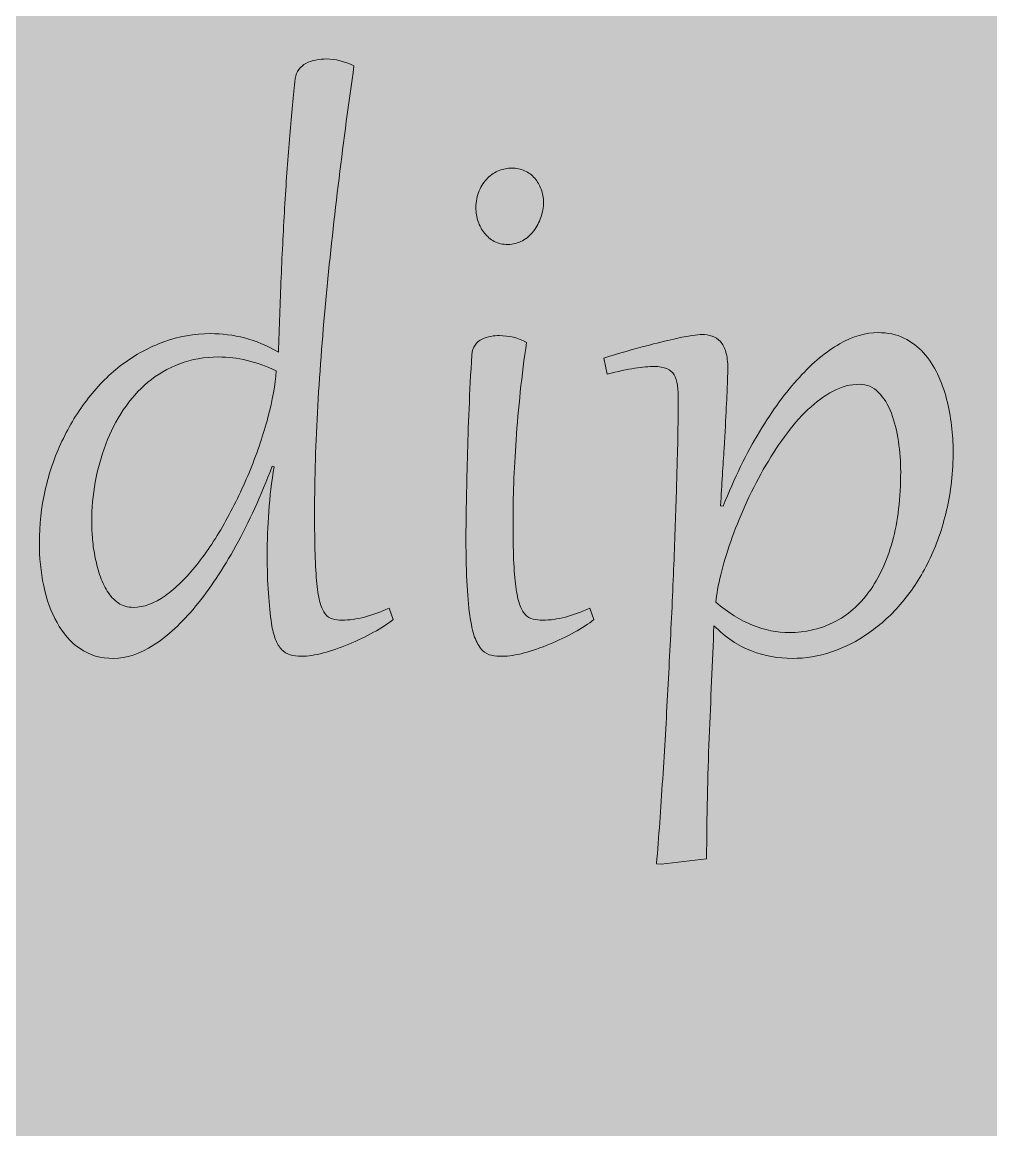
# Model space of a CAD drawing. Extents: x -4214 to -1795, y -2227 to -856.
# Drawn here: x -3798.3 to -3708.1, y -1781.2 to -1678.1 of the extents above; entities that cross this region are included whole.
import ezdxf

# ---------------------------------------------------------------- set-up
doc = ezdxf.new("R2010")
doc.units = 0
doc.header["$MEASUREMENT"] = 0
doc.layers.add('Layer 1', color=7, linetype='Continuous')

# ---------------------------------------------------------------- blocks, each defined once
blk = doc.blocks.new('block 14')
at = {"layer": 'Layer 1', "true_color": 0x2a3f49}
h = blk.add_hatch(color=149, dxfattribs=at)
h.dxf.hatch_style = 2
edge = h.paths.add_edge_path()
edge.add_spline(control_points=[(-3767.39, -1682.21), (-3767.88, -1685.63), (-3768.34, -1689.11), (-3768.78, -1692.69), (-3769.22, -1696.26), (-3769.61, -1699.82), (-3769.95, -1703.36), (-3770.29, -1706.91), (-3770.55, -1710.4), (-3770.76, -1713.83), (-3770.96, -1717.27), (-3771.06, -1720.57), (-3771.06, -1723.72), (-3771.06, -1725.24), (-3771.04, -1726.54), (-3771.01, -1727.63), (-3770.97, -1728.72), (-3770.92, -1729.64), (-3770.85, -1730.39), (-3770.77, -1731.14), (-3770.67, -1731.74), (-3770.54, -1732.18), (-3770.42, -1732.62), (-3770.26, -1732.97), (-3770.06, -1733.21), (-3769.87, -1733.45), (-3769.64, -1733.61), (-3769.39, -1733.68), (-3769.13, -1733.75), (-3768.83, -1733.79), (-3768.48, -1733.79), (-3767.83, -1733.79), (-3767.14, -1733.69), (-3766.4, -1733.5), (-3765.65, -1733.3), (-3764.9, -1733.03), (-3764.13, -1732.68), (-3764.13, -1732.68), (-3763.75, -1733.73), (-3763.75, -1733.73), (-3764.23, -1734.12), (-3764.84, -1734.52), (-3765.57, -1734.92), (-3766.3, -1735.32), (-3767.07, -1735.69), (-3767.88, -1736.03), (-3768.68, -1736.36), (-3769.47, -1736.63), (-3770.24, -1736.84), (-3771.01, -1737.05), (-3771.68, -1737.15), (-3772.25, -1737.15), (-3772.66, -1737.15), (-3773.02, -1737.11), (-3773.33, -1737.02), (-3773.64, -1736.92), (-3773.91, -1736.75), (-3774.13, -1736.52), (-3774.35, -1736.28), (-3774.54, -1735.97), (-3774.69, -1735.58), (-3774.85, -1735.19), (-3774.97, -1734.7), (-3775.07, -1734.09), (-3775.19, -1733.29), (-3775.28, -1732.35), (-3775.36, -1731.27), (-3775.43, -1730.2), (-3775.47, -1729.03), (-3775.47, -1727.77), (-3775.47, -1726.43), (-3775.42, -1725.06), (-3775.32, -1723.67), (-3775.22, -1722.28), (-3775.05, -1720.89), (-3774.82, -1719.51), (-3774.82, -1719.51), (-3775.01, -1719.47), (-3775.01, -1719.47), (-3776.04, -1722.2), (-3777.16, -1724.66), (-3778.38, -1726.86), (-3779.59, -1729.06), (-3780.84, -1730.94), (-3782.13, -1732.5), (-3783.42, -1734.06), (-3784.72, -1735.26), (-3786.02, -1736.1), (-3787.32, -1736.93), (-3788.57, -1737.35), (-3789.77, -1737.35), (-3790.98, -1737.35), (-3792.02, -1737.05), (-3792.89, -1736.44), (-3793.76, -1735.83), (-3794.48, -1735.02), (-3795.03, -1734.02), (-3795.59, -1733.02), (-3796, -1731.88), (-3796.27, -1730.58), (-3796.54, -1729.29), (-3796.67, -1727.95), (-3796.67, -1726.58), (-3796.67, -1724.93), (-3796.49, -1723.3), (-3796.13, -1721.7), (-3795.77, -1720.09), (-3795.25, -1718.57), (-3794.57, -1717.14), (-3793.89, -1715.7), (-3793.08, -1714.37), (-3792.12, -1713.14), (-3791.17, -1711.91), (-3790.1, -1710.85), (-3788.92, -1709.97), (-3787.74, -1709.08), (-3786.46, -1708.39), (-3785.08, -1707.88), (-3783.71, -1707.38), (-3782.26, -1707.13), (-3780.74, -1707.13), (-3779.68, -1707.13), (-3778.63, -1707.26), (-3777.57, -1707.53), (-3776.52, -1707.8), (-3775.47, -1708.24), (-3774.42, -1708.86), (-3774.35, -1706.58), (-3774.27, -1704.26), (-3774.17, -1701.9), (-3774.07, -1699.54), (-3773.95, -1697.25), (-3773.82, -1695.02), (-3773.68, -1692.8), (-3773.54, -1690.69), (-3773.37, -1688.7), (-3773.21, -1686.71), (-3773.04, -1684.94), (-3772.85, -1683.39), (-3772.81, -1683.06), (-3772.7, -1682.78), (-3772.53, -1682.55), (-3772.35, -1682.31), (-3772.13, -1682.13), (-3771.86, -1681.98), (-3771.6, -1681.84), (-3771.29, -1681.74), (-3770.96, -1681.67), (-3770.62, -1681.6), (-3770.28, -1681.57), (-3769.93, -1681.57), (-3769.12, -1681.57), (-3768.28, -1681.79), (-3767.39, -1682.21)], knot_values=[0, 0, 0, 0, 1, 1, 1, 2, 2, 2, 3, 3, 3, 4, 4, 4, 5, 5, 5, 6, 6, 6, 7, 7, 7, 8, 8, 8, 9, 9, 9, 10, 10, 10, 11, 11, 11, 12, 12, 12, 13, 13, 13, 14, 14, 14, 15, 15, 15, 16, 16, 16, 17, 17, 17, 18, 18, 18, 19, 19, 19, 20, 20, 20, 21, 21, 21, 22, 22, 22, 23, 23, 23, 24, 24, 24, 25, 25, 25, 26, 26, 26, 27, 27, 27, 28, 28, 28, 29, 29, 29, 30, 30, 30, 31, 31, 31, 32, 32, 32, 33, 33, 33, 34, 34, 34, 35, 35, 35, 36, 36, 36, 37, 37, 37, 38, 38, 38, 39, 39, 39, 40, 40, 40, 41, 41, 41, 42, 42, 42, 43, 43, 43, 44, 44, 44, 45, 45, 45, 46, 46, 46, 47, 47, 47, 48, 48, 48, 49, 49, 49, 50, 50, 50, 51, 51, 51, 51], degree=3, periodic=1)
edge = h.paths.add_edge_path()
edge.add_spline(control_points=[(-3774.62, -1710.59), (-3776.44, -1709.73), (-3778.23, -1709.3), (-3780.02, -1709.3), (-3781.32, -1709.3), (-3782.52, -1709.51), (-3783.61, -1709.93), (-3784.71, -1710.34), (-3785.69, -1710.92), (-3786.57, -1711.65), (-3787.44, -1712.38), (-3788.2, -1713.24), (-3788.86, -1714.23), (-3789.52, -1715.21), (-3790.06, -1716.28), (-3790.49, -1717.41), (-3790.92, -1718.54), (-3791.25, -1719.72), (-3791.47, -1720.94), (-3791.69, -1722.16), (-3791.8, -1723.38), (-3791.8, -1724.59), (-3791.8, -1725.02), (-3791.78, -1725.51), (-3791.74, -1726.07), (-3791.7, -1726.63), (-3791.62, -1727.2), (-3791.51, -1727.8), (-3791.4, -1728.4), (-3791.25, -1728.98), (-3791.06, -1729.55), (-3790.87, -1730.12), (-3790.63, -1730.64), (-3790.35, -1731.09), (-3790.07, -1731.55), (-3789.73, -1731.92), (-3789.33, -1732.19), (-3788.94, -1732.46), (-3788.47, -1732.6), (-3787.94, -1732.6), (-3786.97, -1732.6), (-3785.98, -1732.24), (-3784.97, -1731.52), (-3783.97, -1730.79), (-3782.98, -1729.83), (-3782.02, -1728.63), (-3781.06, -1727.44), (-3780.16, -1726.07), (-3779.31, -1724.53), (-3778.45, -1722.98), (-3777.69, -1721.4), (-3777.03, -1719.76), (-3776.36, -1718.13), (-3775.82, -1716.52), (-3775.4, -1714.93), (-3774.97, -1713.34), (-3774.72, -1711.89), (-3774.62, -1710.59)], knot_values=[0, 0, 0, 0, 1, 1, 1, 2, 2, 2, 3, 3, 3, 4, 4, 4, 5, 5, 5, 6, 6, 6, 7, 7, 7, 8, 8, 8, 9, 9, 9, 10, 10, 10, 11, 11, 11, 12, 12, 12, 13, 13, 13, 14, 14, 14, 15, 15, 15, 16, 16, 16, 17, 17, 17, 18, 18, 18, 19, 19, 19, 19], degree=3, periodic=1)
h = blk.add_hatch(color=149, dxfattribs=at)
h.dxf.hatch_style = 2
edge = h.paths.add_edge_path()
edge.add_spline(control_points=[(-3751.33, -1707.94), (-3751.55, -1709.46), (-3751.75, -1711), (-3751.91, -1712.53), (-3752.07, -1714.07), (-3752.2, -1715.56), (-3752.3, -1717), (-3752.4, -1718.43), (-3752.48, -1719.79), (-3752.52, -1721.07), (-3752.57, -1722.36), (-3752.59, -1723.51), (-3752.59, -1724.55), (-3752.59, -1725.94), (-3752.57, -1727.14), (-3752.53, -1728.14), (-3752.49, -1729.14), (-3752.43, -1729.99), (-3752.33, -1730.67), (-3752.24, -1731.35), (-3752.12, -1731.9), (-3751.98, -1732.31), (-3751.84, -1732.72), (-3751.66, -1733.04), (-3751.46, -1733.26), (-3751.25, -1733.48), (-3751.01, -1733.62), (-3750.73, -1733.69), (-3750.46, -1733.76), (-3750.14, -1733.79), (-3749.8, -1733.79), (-3749.15, -1733.79), (-3748.46, -1733.69), (-3747.71, -1733.5), (-3746.97, -1733.3), (-3746.21, -1733.03), (-3745.45, -1732.68), (-3745.45, -1732.68), (-3745.06, -1733.73), (-3745.06, -1733.73), (-3745.55, -1734.12), (-3746.15, -1734.52), (-3746.88, -1734.92), (-3747.62, -1735.32), (-3748.38, -1735.69), (-3749.19, -1736.03), (-3750, -1736.36), (-3750.79, -1736.63), (-3751.56, -1736.84), (-3752.33, -1737.05), (-3753, -1737.15), (-3753.56, -1737.15), (-3753.94, -1737.15), (-3754.28, -1737.12), (-3754.59, -1737.06), (-3754.9, -1737.01), (-3755.18, -1736.85), (-3755.42, -1736.61), (-3755.67, -1736.37), (-3755.89, -1736.01), (-3756.09, -1735.54), (-3756.28, -1735.08), (-3756.44, -1734.44), (-3756.57, -1733.63), (-3756.7, -1732.82), (-3756.8, -1731.82), (-3756.86, -1730.61), (-3756.93, -1729.4), (-3756.97, -1727.94), (-3756.97, -1726.22), (-3756.97, -1725.21), (-3756.96, -1724.07), (-3756.93, -1722.8), (-3756.91, -1721.54), (-3756.88, -1720.17), (-3756.84, -1718.72), (-3756.8, -1717.26), (-3756.75, -1715.72), (-3756.68, -1714.1), (-3756.61, -1712.49), (-3756.53, -1710.82), (-3756.42, -1709.1), (-3756.39, -1708.72), (-3756.29, -1708.42), (-3756.12, -1708.19), (-3755.94, -1707.95), (-3755.73, -1707.77), (-3755.47, -1707.64), (-3755.22, -1707.52), (-3754.95, -1707.43), (-3754.66, -1707.38), (-3754.37, -1707.33), (-3754.1, -1707.31), (-3753.86, -1707.31), (-3752.96, -1707.31), (-3752.12, -1707.52), (-3751.33, -1707.94)], knot_values=[0, 0, 0, 0, 1, 1, 1, 2, 2, 2, 3, 3, 3, 4, 4, 4, 5, 5, 5, 6, 6, 6, 7, 7, 7, 8, 8, 8, 9, 9, 9, 10, 10, 10, 11, 11, 11, 12, 12, 12, 13, 13, 13, 14, 14, 14, 15, 15, 15, 16, 16, 16, 17, 17, 17, 18, 18, 18, 19, 19, 19, 20, 20, 20, 21, 21, 21, 22, 22, 22, 23, 23, 23, 24, 24, 24, 25, 25, 25, 26, 26, 26, 27, 27, 27, 28, 28, 28, 29, 29, 29, 30, 30, 30, 31, 31, 31, 32, 32, 32, 32], degree=3, periodic=1)
edge = h.paths.add_edge_path()
edge.add_spline(control_points=[(-3753.08, -1698.83), (-3753.55, -1698.83), (-3753.96, -1698.74), (-3754.33, -1698.54), (-3754.69, -1698.35), (-3755, -1698.09), (-3755.25, -1697.77), (-3755.51, -1697.46), (-3755.7, -1697.1), (-3755.84, -1696.69), (-3755.97, -1696.28), (-3756.04, -1695.86), (-3756.04, -1695.43), (-3756.04, -1694.82), (-3755.94, -1694.29), (-3755.74, -1693.83), (-3755.53, -1693.36), (-3755.27, -1692.98), (-3754.95, -1692.66), (-3754.63, -1692.34), (-3754.27, -1692.1), (-3753.88, -1691.95), (-3753.49, -1691.8), (-3753.11, -1691.72), (-3752.73, -1691.72), (-3752.28, -1691.72), (-3751.87, -1691.8), (-3751.51, -1691.97), (-3751.14, -1692.14), (-3750.83, -1692.37), (-3750.57, -1692.67), (-3750.31, -1692.97), (-3750.11, -1693.3), (-3749.97, -1693.69), (-3749.83, -1694.07), (-3749.75, -1694.48), (-3749.75, -1694.92), (-3749.75, -1695.39), (-3749.84, -1695.86), (-3750, -1696.32), (-3750.16, -1696.78), (-3750.38, -1697.2), (-3750.67, -1697.58), (-3750.96, -1697.96), (-3751.31, -1698.26), (-3751.72, -1698.49), (-3752.13, -1698.71), (-3752.58, -1698.83), (-3753.08, -1698.83)], knot_values=[0, 0, 0, 0, 1, 1, 1, 2, 2, 2, 3, 3, 3, 4, 4, 4, 5, 5, 5, 6, 6, 6, 7, 7, 7, 8, 8, 8, 9, 9, 9, 10, 10, 10, 11, 11, 11, 12, 12, 12, 13, 13, 13, 14, 14, 14, 15, 15, 15, 16, 16, 16, 16], degree=3, periodic=1)
h = blk.add_hatch(color=149, dxfattribs=at)
h.dxf.hatch_style = 2
edge = h.paths.add_edge_path()
edge.add_spline(control_points=[(-3744.14, -1709.4), (-3742.64, -1708.95), (-3741.35, -1708.58), (-3740.29, -1708.29), (-3739.23, -1708.01), (-3738.34, -1707.79), (-3737.62, -1707.63), (-3736.91, -1707.47), (-3736.34, -1707.36), (-3735.93, -1707.3), (-3735.52, -1707.24), (-3735.22, -1707.21), (-3735.01, -1707.21), (-3734.68, -1707.21), (-3734.36, -1707.26), (-3734.07, -1707.36), (-3733.77, -1707.46), (-3733.51, -1707.63), (-3733.29, -1707.87), (-3733.07, -1708.11), (-3732.9, -1708.44), (-3732.78, -1708.85), (-3732.66, -1709.26), (-3732.6, -1709.76), (-3732.6, -1710.37), (-3732.6, -1710.57), (-3732.61, -1710.97), (-3732.63, -1711.56), (-3732.65, -1712.15), (-3732.69, -1712.96), (-3732.74, -1714), (-3732.79, -1715.05), (-3732.86, -1716.32), (-3732.95, -1717.83), (-3733.04, -1719.34), (-3733.15, -1721.12), (-3733.28, -1723.16), (-3733.28, -1723.16), (-3733.04, -1723.18), (-3733.04, -1723.18), (-3731.99, -1720.57), (-3730.86, -1718.27), (-3729.65, -1716.26), (-3728.43, -1714.25), (-3727.2, -1712.56), (-3725.94, -1711.2), (-3724.69, -1709.82), (-3723.44, -1708.79), (-3722.19, -1708.08), (-3720.94, -1707.38), (-3719.75, -1707.03), (-3718.62, -1707.03), (-3717.71, -1707.03), (-3716.9, -1707.2), (-3716.21, -1707.54), (-3715.51, -1707.88), (-3714.9, -1708.34), (-3714.38, -1708.91), (-3713.87, -1709.48), (-3713.43, -1710.14), (-3713.08, -1710.88), (-3712.74, -1711.63), (-3712.45, -1712.4), (-3712.24, -1713.22), (-3712.02, -1714.03), (-3711.87, -1714.85), (-3711.78, -1715.69), (-3711.68, -1716.52), (-3711.63, -1717.3), (-3711.63, -1718.02), (-3711.63, -1720), (-3711.83, -1721.84), (-3712.24, -1723.56), (-3712.64, -1725.28), (-3713.19, -1726.85), (-3713.89, -1728.28), (-3714.59, -1729.72), (-3715.41, -1730.99), (-3716.37, -1732.12), (-3717.32, -1733.25), (-3718.35, -1734.2), (-3719.46, -1734.97), (-3720.57, -1735.74), (-3721.73, -1736.33), (-3722.94, -1736.74), (-3724.16, -1737.15), (-3725.38, -1737.35), (-3726.6, -1737.35), (-3727.9, -1737.35), (-3729.17, -1737.12), (-3730.4, -1736.65), (-3731.64, -1736.18), (-3732.8, -1735.4), (-3733.89, -1734.31), (-3734.04, -1737.69), (-3734.18, -1741.16), (-3734.33, -1744.76), (-3734.48, -1748.35), (-3734.56, -1752.1), (-3734.57, -1756.01), (-3734.57, -1756.01), (-3738.8, -1756.49), (-3738.8, -1756.49), (-3738.8, -1756.49), (-3739.23, -1756.47), (-3739.23, -1756.47), (-3739.02, -1753.96), (-3738.84, -1751.32), (-3738.66, -1748.56), (-3738.49, -1745.81), (-3738.32, -1743.04), (-3738.18, -1740.26), (-3738.03, -1737.48), (-3737.89, -1734.74), (-3737.77, -1732.05), (-3737.65, -1729.36), (-3737.55, -1726.83), (-3737.47, -1724.47), (-3737.39, -1722.1), (-3737.33, -1719.96), (-3737.28, -1718.03), (-3737.23, -1716.11), (-3737.21, -1714.51), (-3737.21, -1713.25), (-3737.21, -1712.74), (-3737.24, -1712.29), (-3737.29, -1711.91), (-3737.34, -1711.53), (-3737.45, -1711.21), (-3737.6, -1710.96), (-3737.76, -1710.7), (-3737.98, -1710.51), (-3738.28, -1710.38), (-3738.57, -1710.25), (-3738.96, -1710.19), (-3739.45, -1710.19), (-3739.94, -1710.19), (-3740.55, -1710.24), (-3741.26, -1710.35), (-3741.97, -1710.46), (-3742.83, -1710.64), (-3743.84, -1710.89), (-3743.84, -1710.89), (-3744.14, -1709.4), (-3744.14, -1709.4)], knot_values=[0, 0, 0, 0, 1, 1, 1, 2, 2, 2, 3, 3, 3, 4, 4, 4, 5, 5, 5, 6, 6, 6, 7, 7, 7, 8, 8, 8, 9, 9, 9, 10, 10, 10, 11, 11, 11, 12, 12, 12, 13, 13, 13, 14, 14, 14, 15, 15, 15, 16, 16, 16, 17, 17, 17, 18, 18, 18, 19, 19, 19, 20, 20, 20, 21, 21, 21, 22, 22, 22, 23, 23, 23, 24, 24, 24, 25, 25, 25, 26, 26, 26, 27, 27, 27, 28, 28, 28, 29, 29, 29, 30, 30, 30, 31, 31, 31, 32, 32, 32, 33, 33, 33, 34, 34, 34, 35, 35, 35, 36, 36, 36, 37, 37, 37, 38, 38, 38, 39, 39, 39, 40, 40, 40, 41, 41, 41, 42, 42, 42, 43, 43, 43, 44, 44, 44, 45, 45, 45, 46, 46, 46, 47, 47, 47, 48, 48, 48, 48], degree=3, periodic=1)
edge = h.paths.add_edge_path()
edge.add_spline(control_points=[(-3733.71, -1732.12), (-3732.56, -1733.09), (-3731.43, -1733.8), (-3730.29, -1734.26), (-3729.16, -1734.71), (-3728.02, -1734.94), (-3726.88, -1734.94), (-3725.38, -1734.94), (-3723.99, -1734.62), (-3722.72, -1733.98), (-3721.45, -1733.35), (-3720.36, -1732.39), (-3719.44, -1731.13), (-3718.52, -1729.87), (-3717.8, -1728.31), (-3717.28, -1726.45), (-3716.77, -1724.59), (-3716.51, -1722.43), (-3716.51, -1719.98), (-3716.51, -1719.06), (-3716.58, -1718.12), (-3716.72, -1717.16), (-3716.86, -1716.19), (-3717.08, -1715.31), (-3717.38, -1714.53), (-3717.69, -1713.74), (-3718.08, -1713.1), (-3718.57, -1712.59), (-3719.06, -1712.09), (-3719.66, -1711.84), (-3720.35, -1711.84), (-3721.17, -1711.84), (-3721.98, -1712.05), (-3722.79, -1712.48), (-3723.6, -1712.9), (-3724.38, -1713.47), (-3725.14, -1714.19), (-3725.9, -1714.9), (-3726.63, -1715.75), (-3727.32, -1716.72), (-3728.02, -1717.68), (-3728.68, -1718.7), (-3729.3, -1719.78), (-3729.91, -1720.87), (-3730.48, -1721.98), (-3730.99, -1723.13), (-3731.5, -1724.28), (-3731.94, -1725.39), (-3732.33, -1726.48), (-3732.71, -1727.57), (-3733.02, -1728.59), (-3733.25, -1729.56), (-3733.49, -1730.53), (-3733.64, -1731.38), (-3733.71, -1732.12)], knot_values=[0, 0, 0, 0, 1, 1, 1, 2, 2, 2, 3, 3, 3, 4, 4, 4, 5, 5, 5, 6, 6, 6, 7, 7, 7, 8, 8, 8, 9, 9, 9, 10, 10, 10, 11, 11, 11, 12, 12, 12, 13, 13, 13, 14, 14, 14, 15, 15, 15, 16, 16, 16, 17, 17, 17, 18, 18, 18, 18], degree=3, periodic=1)
at = {"layer": 'Layer 1', "lineweight": 0}
for points, knots in [([(-3767.39, -1682.21), (-3767.88, -1685.63), (-3768.34, -1689.11), (-3768.78, -1692.69), (-3769.22, -1696.26), (-3769.61, -1699.82), (-3769.95, -1703.36), (-3770.29, -1706.91), (-3770.55, -1710.4), (-3770.76, -1713.83), (-3770.96, -1717.27), (-3771.06, -1720.57), (-3771.06, -1723.72), (-3771.06, -1725.24), (-3771.04, -1726.54), (-3771.01, -1727.63), (-3770.97, -1728.72), (-3770.92, -1729.64), (-3770.85, -1730.39), (-3770.77, -1731.14), (-3770.67, -1731.74), (-3770.54, -1732.18), (-3770.42, -1732.62), (-3770.26, -1732.97), (-3770.06, -1733.21), (-3769.87, -1733.45), (-3769.64, -1733.61), (-3769.39, -1733.68), (-3769.13, -1733.75), (-3768.83, -1733.79), (-3768.48, -1733.79), (-3767.83, -1733.79), (-3767.14, -1733.69), (-3766.4, -1733.5), (-3765.65, -1733.3), (-3764.9, -1733.03), (-3764.13, -1732.68), (-3764.13, -1732.68), (-3763.75, -1733.73), (-3763.75, -1733.73), (-3764.23, -1734.12), (-3764.84, -1734.52), (-3765.57, -1734.92), (-3766.3, -1735.32), (-3767.07, -1735.69), (-3767.88, -1736.03), (-3768.68, -1736.36), (-3769.47, -1736.63), (-3770.24, -1736.84), (-3771.01, -1737.05), (-3771.68, -1737.15), (-3772.25, -1737.15), (-3772.66, -1737.15), (-3773.02, -1737.11), (-3773.33, -1737.02), (-3773.64, -1736.92), (-3773.91, -1736.75), (-3774.13, -1736.52), (-3774.35, -1736.28), (-3774.54, -1735.97), (-3774.69, -1735.58), (-3774.85, -1735.19), (-3774.97, -1734.7), (-3775.07, -1734.09), (-3775.19, -1733.29), (-3775.28, -1732.35), (-3775.36, -1731.27), (-3775.43, -1730.2), (-3775.47, -1729.03), (-3775.47, -1727.77), (-3775.47, -1726.43), (-3775.42, -1725.06), (-3775.32, -1723.67), (-3775.22, -1722.28), (-3775.05, -1720.89), (-3774.82, -1719.51), (-3774.82, -1719.51), (-3775.01, -1719.47), (-3775.01, -1719.47), (-3776.04, -1722.2), (-3777.16, -1724.66), (-3778.38, -1726.86), (-3779.59, -1729.06), (-3780.84, -1730.94), (-3782.13, -1732.5), (-3783.42, -1734.06), (-3784.72, -1735.26), (-3786.02, -1736.1), (-3787.32, -1736.93), (-3788.57, -1737.35), (-3789.77, -1737.35), (-3790.98, -1737.35), (-3792.02, -1737.05), (-3792.89, -1736.44), (-3793.76, -1735.83), (-3794.48, -1735.02), (-3795.03, -1734.02), (-3795.59, -1733.02), (-3796, -1731.88), (-3796.27, -1730.58), (-3796.54, -1729.29), (-3796.67, -1727.95), (-3796.67, -1726.58), (-3796.67, -1724.93), (-3796.49, -1723.3), (-3796.13, -1721.7), (-3795.77, -1720.09), (-3795.25, -1718.57), (-3794.57, -1717.14), (-3793.89, -1715.7), (-3793.08, -1714.37), (-3792.12, -1713.14), (-3791.17, -1711.91), (-3790.1, -1710.85), (-3788.92, -1709.97), (-3787.74, -1709.08), (-3786.46, -1708.39), (-3785.08, -1707.88), (-3783.71, -1707.38), (-3782.26, -1707.13), (-3780.74, -1707.13), (-3779.68, -1707.13), (-3778.63, -1707.26), (-3777.57, -1707.53), (-3776.52, -1707.8), (-3775.47, -1708.24), (-3774.42, -1708.86), (-3774.35, -1706.58), (-3774.27, -1704.26), (-3774.17, -1701.9), (-3774.07, -1699.54), (-3773.95, -1697.25), (-3773.82, -1695.02), (-3773.68, -1692.8), (-3773.54, -1690.69), (-3773.37, -1688.7), (-3773.21, -1686.71), (-3773.04, -1684.94), (-3772.85, -1683.39), (-3772.81, -1683.06), (-3772.7, -1682.78), (-3772.53, -1682.55), (-3772.35, -1682.31), (-3772.13, -1682.13), (-3771.86, -1681.98), (-3771.6, -1681.84), (-3771.29, -1681.74), (-3770.96, -1681.67), (-3770.62, -1681.6), (-3770.28, -1681.57), (-3769.93, -1681.57), (-3769.12, -1681.57), (-3768.28, -1681.79), (-3767.39, -1682.21)], [0, 0, 0, 0, 1, 1, 1, 2, 2, 2, 3, 3, 3, 4, 4, 4, 5, 5, 5, 6, 6, 6, 7, 7, 7, 8, 8, 8, 9, 9, 9, 10, 10, 10, 11, 11, 11, 12, 12, 12, 13, 13, 13, 14, 14, 14, 15, 15, 15, 16, 16, 16, 17, 17, 17, 18, 18, 18, 19, 19, 19, 20, 20, 20, 21, 21, 21, 22, 22, 22, 23, 23, 23, 24, 24, 24, 25, 25, 25, 26, 26, 26, 27, 27, 27, 28, 28, 28, 29, 29, 29, 30, 30, 30, 31, 31, 31, 32, 32, 32, 33, 33, 33, 34, 34, 34, 35, 35, 35, 36, 36, 36, 37, 37, 37, 38, 38, 38, 39, 39, 39, 40, 40, 40, 41, 41, 41, 42, 42, 42, 43, 43, 43, 44, 44, 44, 45, 45, 45, 46, 46, 46, 47, 47, 47, 48, 48, 48, 49, 49, 49, 50, 50, 50, 51, 51, 51, 51]), ([(-3753.08, -1698.83), (-3753.55, -1698.83), (-3753.96, -1698.74), (-3754.33, -1698.54), (-3754.69, -1698.35), (-3755, -1698.09), (-3755.25, -1697.77), (-3755.51, -1697.46), (-3755.7, -1697.1), (-3755.84, -1696.69), (-3755.97, -1696.28), (-3756.04, -1695.86), (-3756.04, -1695.43), (-3756.04, -1694.82), (-3755.94, -1694.29), (-3755.74, -1693.83), (-3755.53, -1693.36), (-3755.27, -1692.98), (-3754.95, -1692.66), (-3754.63, -1692.34), (-3754.27, -1692.1), (-3753.88, -1691.95), (-3753.49, -1691.8), (-3753.11, -1691.72), (-3752.73, -1691.72), (-3752.28, -1691.72), (-3751.87, -1691.8), (-3751.51, -1691.97), (-3751.14, -1692.14), (-3750.83, -1692.37), (-3750.57, -1692.67), (-3750.31, -1692.97), (-3750.11, -1693.3), (-3749.97, -1693.69), (-3749.83, -1694.07), (-3749.75, -1694.48), (-3749.75, -1694.92), (-3749.75, -1695.39), (-3749.84, -1695.86), (-3750, -1696.32), (-3750.16, -1696.78), (-3750.38, -1697.2), (-3750.67, -1697.58), (-3750.96, -1697.96), (-3751.31, -1698.26), (-3751.72, -1698.49), (-3752.13, -1698.71), (-3752.58, -1698.83), (-3753.08, -1698.83)], [0, 0, 0, 0, 1, 1, 1, 2, 2, 2, 3, 3, 3, 4, 4, 4, 5, 5, 5, 6, 6, 6, 7, 7, 7, 8, 8, 8, 9, 9, 9, 10, 10, 10, 11, 11, 11, 12, 12, 12, 13, 13, 13, 14, 14, 14, 15, 15, 15, 16, 16, 16, 16]), ([(-3751.33, -1707.94), (-3751.55, -1709.46), (-3751.75, -1711), (-3751.91, -1712.53), (-3752.07, -1714.07), (-3752.2, -1715.56), (-3752.3, -1717), (-3752.4, -1718.43), (-3752.48, -1719.79), (-3752.52, -1721.07), (-3752.57, -1722.36), (-3752.59, -1723.51), (-3752.59, -1724.55), (-3752.59, -1725.94), (-3752.57, -1727.14), (-3752.53, -1728.14), (-3752.49, -1729.14), (-3752.43, -1729.99), (-3752.33, -1730.67), (-3752.24, -1731.35), (-3752.12, -1731.9), (-3751.98, -1732.31), (-3751.84, -1732.72), (-3751.66, -1733.04), (-3751.46, -1733.26), (-3751.25, -1733.48), (-3751.01, -1733.62), (-3750.73, -1733.69), (-3750.46, -1733.76), (-3750.14, -1733.79), (-3749.8, -1733.79), (-3749.15, -1733.79), (-3748.46, -1733.69), (-3747.71, -1733.5), (-3746.97, -1733.3), (-3746.21, -1733.03), (-3745.45, -1732.68), (-3745.45, -1732.68), (-3745.06, -1733.73), (-3745.06, -1733.73), (-3745.55, -1734.12), (-3746.15, -1734.52), (-3746.88, -1734.92), (-3747.62, -1735.32), (-3748.38, -1735.69), (-3749.19, -1736.03), (-3750, -1736.36), (-3750.79, -1736.63), (-3751.56, -1736.84), (-3752.33, -1737.05), (-3753, -1737.15), (-3753.56, -1737.15), (-3753.94, -1737.15), (-3754.28, -1737.12), (-3754.59, -1737.06), (-3754.9, -1737.01), (-3755.18, -1736.85), (-3755.42, -1736.61), (-3755.67, -1736.37), (-3755.89, -1736.01), (-3756.09, -1735.54), (-3756.28, -1735.08), (-3756.44, -1734.44), (-3756.57, -1733.63), (-3756.7, -1732.82), (-3756.8, -1731.82), (-3756.86, -1730.61), (-3756.93, -1729.4), (-3756.97, -1727.94), (-3756.97, -1726.22), (-3756.97, -1725.21), (-3756.96, -1724.07), (-3756.93, -1722.8), (-3756.91, -1721.54), (-3756.88, -1720.17), (-3756.84, -1718.72), (-3756.8, -1717.26), (-3756.75, -1715.72), (-3756.68, -1714.1), (-3756.61, -1712.49), (-3756.53, -1710.82), (-3756.42, -1709.1), (-3756.39, -1708.72), (-3756.29, -1708.42), (-3756.12, -1708.19), (-3755.94, -1707.95), (-3755.73, -1707.77), (-3755.47, -1707.64), (-3755.22, -1707.52), (-3754.95, -1707.43), (-3754.66, -1707.38), (-3754.37, -1707.33), (-3754.1, -1707.31), (-3753.86, -1707.31), (-3752.96, -1707.31), (-3752.12, -1707.52), (-3751.33, -1707.94)], [0, 0, 0, 0, 1, 1, 1, 2, 2, 2, 3, 3, 3, 4, 4, 4, 5, 5, 5, 6, 6, 6, 7, 7, 7, 8, 8, 8, 9, 9, 9, 10, 10, 10, 11, 11, 11, 12, 12, 12, 13, 13, 13, 14, 14, 14, 15, 15, 15, 16, 16, 16, 17, 17, 17, 18, 18, 18, 19, 19, 19, 20, 20, 20, 21, 21, 21, 22, 22, 22, 23, 23, 23, 24, 24, 24, 25, 25, 25, 26, 26, 26, 27, 27, 27, 28, 28, 28, 29, 29, 29, 30, 30, 30, 31, 31, 31, 32, 32, 32, 32]), ([(-3744.14, -1709.4), (-3742.64, -1708.95), (-3741.35, -1708.58), (-3740.29, -1708.29), (-3739.23, -1708.01), (-3738.34, -1707.79), (-3737.62, -1707.63), (-3736.91, -1707.47), (-3736.34, -1707.36), (-3735.93, -1707.3), (-3735.52, -1707.24), (-3735.22, -1707.21), (-3735.01, -1707.21), (-3734.68, -1707.21), (-3734.36, -1707.26), (-3734.07, -1707.36), (-3733.77, -1707.46), (-3733.51, -1707.63), (-3733.29, -1707.87), (-3733.07, -1708.11), (-3732.9, -1708.44), (-3732.78, -1708.85), (-3732.66, -1709.26), (-3732.6, -1709.76), (-3732.6, -1710.37), (-3732.6, -1710.57), (-3732.61, -1710.97), (-3732.63, -1711.56), (-3732.65, -1712.15), (-3732.69, -1712.96), (-3732.74, -1714), (-3732.79, -1715.05), (-3732.86, -1716.32), (-3732.95, -1717.83), (-3733.04, -1719.34), (-3733.15, -1721.12), (-3733.28, -1723.16), (-3733.28, -1723.16), (-3733.04, -1723.18), (-3733.04, -1723.18), (-3731.99, -1720.57), (-3730.86, -1718.27), (-3729.65, -1716.26), (-3728.43, -1714.25), (-3727.2, -1712.56), (-3725.94, -1711.2), (-3724.69, -1709.82), (-3723.44, -1708.79), (-3722.19, -1708.08), (-3720.94, -1707.38), (-3719.75, -1707.03), (-3718.62, -1707.03), (-3717.71, -1707.03), (-3716.9, -1707.2), (-3716.21, -1707.54), (-3715.51, -1707.88), (-3714.9, -1708.34), (-3714.38, -1708.91), (-3713.87, -1709.48), (-3713.43, -1710.14), (-3713.08, -1710.88), (-3712.74, -1711.63), (-3712.45, -1712.4), (-3712.24, -1713.22), (-3712.02, -1714.03), (-3711.87, -1714.85), (-3711.78, -1715.69), (-3711.68, -1716.52), (-3711.63, -1717.3), (-3711.63, -1718.02), (-3711.63, -1720), (-3711.83, -1721.84), (-3712.24, -1723.56), (-3712.64, -1725.28), (-3713.19, -1726.85), (-3713.89, -1728.28), (-3714.59, -1729.72), (-3715.41, -1730.99), (-3716.37, -1732.12), (-3717.32, -1733.25), (-3718.35, -1734.2), (-3719.46, -1734.97), (-3720.57, -1735.74), (-3721.73, -1736.33), (-3722.94, -1736.74), (-3724.16, -1737.15), (-3725.38, -1737.35), (-3726.6, -1737.35), (-3727.9, -1737.35), (-3729.17, -1737.12), (-3730.4, -1736.65), (-3731.64, -1736.18), (-3732.8, -1735.4), (-3733.89, -1734.31), (-3734.04, -1737.69), (-3734.18, -1741.16), (-3734.33, -1744.76), (-3734.48, -1748.35), (-3734.56, -1752.1), (-3734.57, -1756.01), (-3734.57, -1756.01), (-3738.8, -1756.49), (-3738.8, -1756.49), (-3738.8, -1756.49), (-3739.23, -1756.47), (-3739.23, -1756.47), (-3739.02, -1753.96), (-3738.84, -1751.32), (-3738.66, -1748.56), (-3738.49, -1745.81), (-3738.32, -1743.04), (-3738.18, -1740.26), (-3738.03, -1737.48), (-3737.89, -1734.74), (-3737.77, -1732.05), (-3737.65, -1729.36), (-3737.55, -1726.83), (-3737.47, -1724.47), (-3737.39, -1722.1), (-3737.33, -1719.96), (-3737.28, -1718.03), (-3737.23, -1716.11), (-3737.21, -1714.51), (-3737.21, -1713.25), (-3737.21, -1712.74), (-3737.24, -1712.29), (-3737.29, -1711.91), (-3737.34, -1711.53), (-3737.45, -1711.21), (-3737.6, -1710.96), (-3737.76, -1710.7), (-3737.98, -1710.51), (-3738.28, -1710.38), (-3738.57, -1710.25), (-3738.96, -1710.19), (-3739.45, -1710.19), (-3739.94, -1710.19), (-3740.55, -1710.24), (-3741.26, -1710.35), (-3741.97, -1710.46), (-3742.83, -1710.64), (-3743.84, -1710.89), (-3743.84, -1710.89), (-3744.14, -1709.4), (-3744.14, -1709.4)], [0, 0, 0, 0, 1, 1, 1, 2, 2, 2, 3, 3, 3, 4, 4, 4, 5, 5, 5, 6, 6, 6, 7, 7, 7, 8, 8, 8, 9, 9, 9, 10, 10, 10, 11, 11, 11, 12, 12, 12, 13, 13, 13, 14, 14, 14, 15, 15, 15, 16, 16, 16, 17, 17, 17, 18, 18, 18, 19, 19, 19, 20, 20, 20, 21, 21, 21, 22, 22, 22, 23, 23, 23, 24, 24, 24, 25, 25, 25, 26, 26, 26, 27, 27, 27, 28, 28, 28, 29, 29, 29, 30, 30, 30, 31, 31, 31, 32, 32, 32, 33, 33, 33, 34, 34, 34, 35, 35, 35, 36, 36, 36, 37, 37, 37, 38, 38, 38, 39, 39, 39, 40, 40, 40, 41, 41, 41, 42, 42, 42, 43, 43, 43, 44, 44, 44, 45, 45, 45, 46, 46, 46, 47, 47, 47, 48, 48, 48, 48]), ([(-3774.62, -1710.59), (-3776.44, -1709.73), (-3778.23, -1709.3), (-3780.02, -1709.3), (-3781.32, -1709.3), (-3782.52, -1709.51), (-3783.61, -1709.93), (-3784.71, -1710.34), (-3785.69, -1710.92), (-3786.57, -1711.65), (-3787.44, -1712.38), (-3788.2, -1713.24), (-3788.86, -1714.23), (-3789.52, -1715.21), (-3790.06, -1716.28), (-3790.49, -1717.41), (-3790.92, -1718.54), (-3791.25, -1719.72), (-3791.47, -1720.94), (-3791.69, -1722.16), (-3791.8, -1723.38), (-3791.8, -1724.59), (-3791.8, -1725.02), (-3791.78, -1725.51), (-3791.74, -1726.07), (-3791.7, -1726.63), (-3791.62, -1727.2), (-3791.51, -1727.8), (-3791.4, -1728.4), (-3791.25, -1728.98), (-3791.06, -1729.55), (-3790.87, -1730.12), (-3790.63, -1730.64), (-3790.35, -1731.09), (-3790.07, -1731.55), (-3789.73, -1731.92), (-3789.33, -1732.19), (-3788.94, -1732.46), (-3788.47, -1732.6), (-3787.94, -1732.6), (-3786.97, -1732.6), (-3785.98, -1732.24), (-3784.97, -1731.52), (-3783.97, -1730.79), (-3782.98, -1729.83), (-3782.02, -1728.63), (-3781.06, -1727.44), (-3780.16, -1726.07), (-3779.31, -1724.53), (-3778.45, -1722.98), (-3777.69, -1721.4), (-3777.03, -1719.76), (-3776.36, -1718.13), (-3775.82, -1716.52), (-3775.4, -1714.93), (-3774.97, -1713.34), (-3774.72, -1711.89), (-3774.62, -1710.59)], [0, 0, 0, 0, 1, 1, 1, 2, 2, 2, 3, 3, 3, 4, 4, 4, 5, 5, 5, 6, 6, 6, 7, 7, 7, 8, 8, 8, 9, 9, 9, 10, 10, 10, 11, 11, 11, 12, 12, 12, 13, 13, 13, 14, 14, 14, 15, 15, 15, 16, 16, 16, 17, 17, 17, 18, 18, 18, 19, 19, 19, 19]), ([(-3733.71, -1732.12), (-3732.56, -1733.09), (-3731.43, -1733.8), (-3730.29, -1734.26), (-3729.16, -1734.71), (-3728.02, -1734.94), (-3726.88, -1734.94), (-3725.38, -1734.94), (-3723.99, -1734.62), (-3722.72, -1733.98), (-3721.45, -1733.35), (-3720.36, -1732.39), (-3719.44, -1731.13), (-3718.52, -1729.87), (-3717.8, -1728.31), (-3717.28, -1726.45), (-3716.77, -1724.59), (-3716.51, -1722.43), (-3716.51, -1719.98), (-3716.51, -1719.06), (-3716.58, -1718.12), (-3716.72, -1717.16), (-3716.86, -1716.19), (-3717.08, -1715.31), (-3717.38, -1714.53), (-3717.69, -1713.74), (-3718.08, -1713.1), (-3718.57, -1712.59), (-3719.06, -1712.09), (-3719.66, -1711.84), (-3720.35, -1711.84), (-3721.17, -1711.84), (-3721.98, -1712.05), (-3722.79, -1712.48), (-3723.6, -1712.9), (-3724.38, -1713.47), (-3725.14, -1714.19), (-3725.9, -1714.9), (-3726.63, -1715.75), (-3727.32, -1716.72), (-3728.02, -1717.68), (-3728.68, -1718.7), (-3729.3, -1719.78), (-3729.91, -1720.87), (-3730.48, -1721.98), (-3730.99, -1723.13), (-3731.5, -1724.28), (-3731.94, -1725.39), (-3732.33, -1726.48), (-3732.71, -1727.57), (-3733.02, -1728.59), (-3733.25, -1729.56), (-3733.49, -1730.53), (-3733.64, -1731.38), (-3733.71, -1732.12)], [0, 0, 0, 0, 1, 1, 1, 2, 2, 2, 3, 3, 3, 4, 4, 4, 5, 5, 5, 6, 6, 6, 7, 7, 7, 8, 8, 8, 9, 9, 9, 10, 10, 10, 11, 11, 11, 12, 12, 12, 13, 13, 13, 14, 14, 14, 15, 15, 15, 16, 16, 16, 17, 17, 17, 18, 18, 18, 18])]:
    blk.add_open_spline(points, degree=3, knots=knots, dxfattribs=at)
blk = doc.blocks.new('block 13')
at = {"layer": 'Layer 1'}
blk.add_blockref('block 14', (0, 0), dxfattribs=at)
blk = doc.blocks.new('block 3')
at = {"layer": 'Layer 1'}
blk.add_blockref('block 13', (0, 0), dxfattribs=at)
blk = doc.blocks.new('block 2')
at = {"layer": 'Layer 1', "true_color": 0xd1f7fe}
h = blk.add_hatch(color=7, dxfattribs=at)
h.dxf.hatch_style = 2
edge = h.paths.add_edge_path()
edge.add_spline(control_points=[(-1794.66, -1541.43), (-1798.65, -1538.41), (-1802.26, -1532.96), (-1802.26, -1532.96), (-1818.61, -1510.46), (-1812.96, -1476.79), (-1816.44, -1444.45), (-1820.97, -1402.43), (-1845.85, -1390.9), (-1845.85, -1390.9), (-1804.05, -1322.51), (-1892.29, -1300.54), (-1892.29, -1235.18), (-1892.29, -1185.07), (-1862.63, -1142.36), (-1862.63, -1091.81), (-1862.63, -1048.7), (-1902.17, -1036.97), (-1902.17, -1036.97), (-1867.4, -1000.37), (-1890.03, -934.19), (-1946.84, -934.19), (-2005.1, -934.19), (-2041.37, -964.4), (-2090.14, -964.4), (-2164.56, -964.4), (-2207.8, -887.5), (-2269.21, -938.66), (-2361.65, -869.93), (-2476.86, -966.12), (-2551.28, -966.12), (-2625.69, -966.12), (-2641.59, -875.56), (-2696.26, -901.1), (-2661.19, -910.16), (-2669.29, -950.94), (-2696.64, -950.94), (-2728.63, -950.94), (-2744.91, -917.99), (-2781.11, -917.99), (-2815.61, -917.99), (-2899.41, -972.27), (-2996.85, -864.27), (-2996.85, -864.27), (-2999.69, -861.05), (-3004.23, -855.72), (-3008.77, -861.05), (-3011.6, -864.27), (-3011.6, -864.27), (-3109.05, -972.27), (-3192.84, -917.99), (-3227.35, -917.99), (-3263.55, -917.99), (-3279.83, -950.94), (-3311.82, -950.94), (-3339.17, -950.94), (-3347.26, -910.16), (-3312.19, -901.1), (-3366.87, -875.56), (-3382.76, -966.12), (-3457.18, -966.12), (-3531.59, -966.12), (-3646.8, -869.93), (-3739.25, -938.66), (-3800.66, -887.5), (-3843.9, -964.4), (-3918.32, -964.4), (-3967.09, -964.4), (-4003.36, -934.19), (-4061.61, -934.19), (-4118.43, -934.19), (-4141.05, -1000.37), (-4106.29, -1036.97), (-4106.29, -1036.97), (-4145.83, -1048.7), (-4145.83, -1091.81), (-4145.83, -1142.36), (-4116.17, -1185.07), (-4116.17, -1235.18), (-4116.17, -1300.54), (-4204.41, -1322.51), (-4162.6, -1390.9), (-4162.6, -1390.9), (-4187.49, -1402.43), (-4192.02, -1444.45), (-4195.5, -1476.79), (-4189.85, -1510.46), (-4206.19, -1532.96), (-4206.19, -1532.96), (-4209.85, -1538.25), (-4213.8, -1541.43), (-4209.78, -1544.99), (-4206.19, -1549.9), (-4206.19, -1549.9), (-4189.85, -1572.4), (-4195.5, -1606.08), (-4192.02, -1638.41), (-4187.49, -1680.43), (-4162.6, -1691.96), (-4162.6, -1691.96), (-4204.41, -1760.35), (-4116.17, -1782.32), (-4116.17, -1847.68), (-4116.17, -1897.79), (-4145.83, -1940.5), (-4145.83, -1991.05), (-4145.83, -2034.16), (-4106.29, -2045.89), (-4106.29, -2045.89), (-4141.05, -2082.49), (-4118.43, -2148.67), (-4061.61, -2148.67), (-4003.36, -2148.67), (-3967.09, -2118.46), (-3918.32, -2118.46), (-3843.9, -2118.46), (-3800.66, -2195.36), (-3739.25, -2144.21), (-3646.8, -2212.93), (-3531.59, -2116.74), (-3457.18, -2116.74), (-3382.76, -2116.74), (-3366.87, -2207.3), (-3312.19, -2181.76), (-3347.26, -2172.7), (-3339.17, -2131.92), (-3311.82, -2131.92), (-3279.83, -2131.92), (-3263.55, -2164.87), (-3227.35, -2164.87), (-3192.84, -2164.87), (-3109.05, -2110.59), (-3011.6, -2218.59), (-3011.6, -2218.59), (-3008.77, -2221.81), (-3004.23, -2227.14), (-2999.69, -2221.81), (-2996.85, -2218.59), (-2996.85, -2218.59), (-2899.41, -2110.59), (-2815.61, -2164.87), (-2781.11, -2164.87), (-2744.91, -2164.87), (-2728.63, -2131.92), (-2696.64, -2131.92), (-2669.29, -2131.92), (-2661.19, -2172.7), (-2696.26, -2181.76), (-2641.59, -2207.3), (-2625.69, -2116.74), (-2551.28, -2116.74), (-2476.86, -2116.74), (-2361.65, -2212.93), (-2269.21, -2144.21), (-2207.8, -2195.36), (-2164.56, -2118.46), (-2090.14, -2118.46), (-2041.37, -2118.46), (-2005.1, -2148.67), (-1946.84, -2148.67), (-1890.03, -2148.67), (-1867.4, -2082.49), (-1902.17, -2045.89), (-1902.17, -2045.89), (-1862.63, -2034.16), (-1862.63, -1991.05), (-1862.63, -1940.5), (-1892.29, -1897.79), (-1892.29, -1847.68), (-1892.29, -1782.32), (-1804.05, -1760.35), (-1845.85, -1691.96), (-1845.85, -1691.96), (-1820.97, -1680.43), (-1816.44, -1638.41), (-1812.96, -1606.08), (-1818.61, -1572.4), (-1802.26, -1549.9), (-1802.26, -1549.9), (-1799.12, -1544.75), (-1794.66, -1541.43)], knot_values=[0, 0, 0, 0, 1, 1, 1, 2, 2, 2, 3, 3, 3, 4, 4, 4, 5, 5, 5, 6, 6, 6, 7, 7, 7, 8, 8, 8, 9, 9, 9, 10, 10, 10, 11, 11, 11, 12, 12, 12, 13, 13, 13, 14, 14, 14, 15, 15, 15, 16, 16, 16, 17, 17, 17, 18, 18, 18, 19, 19, 19, 20, 20, 20, 21, 21, 21, 22, 22, 22, 23, 23, 23, 24, 24, 24, 25, 25, 25, 26, 26, 26, 27, 27, 27, 28, 28, 28, 29, 29, 29, 30, 30, 30, 31, 31, 31, 32, 32, 32, 33, 33, 33, 34, 34, 34, 35, 35, 35, 36, 36, 36, 37, 37, 37, 38, 38, 38, 39, 39, 39, 40, 40, 40, 41, 41, 41, 42, 42, 42, 43, 43, 43, 44, 44, 44, 45, 45, 45, 46, 46, 46, 47, 47, 47, 48, 48, 48, 49, 49, 49, 50, 50, 50, 51, 51, 51, 52, 52, 52, 53, 53, 53, 54, 54, 54, 55, 55, 55, 56, 56, 56, 57, 57, 57, 58, 58, 58, 59, 59, 59, 60, 60, 60, 60], degree=3, periodic=1)
at = {"layer": 'Layer 1', "lineweight": 0}
blk.add_open_spline([(-1794.66, -1541.43), (-1798.65, -1538.41), (-1802.26, -1532.96), (-1802.26, -1532.96), (-1818.61, -1510.46), (-1812.96, -1476.79), (-1816.44, -1444.45), (-1820.97, -1402.43), (-1845.85, -1390.9), (-1845.85, -1390.9), (-1804.05, -1322.51), (-1892.29, -1300.54), (-1892.29, -1235.18), (-1892.29, -1185.07), (-1862.63, -1142.36), (-1862.63, -1091.81), (-1862.63, -1048.7), (-1902.17, -1036.97), (-1902.17, -1036.97), (-1867.4, -1000.37), (-1890.03, -934.19), (-1946.84, -934.19), (-2005.1, -934.19), (-2041.37, -964.4), (-2090.14, -964.4), (-2164.56, -964.4), (-2207.8, -887.5), (-2269.21, -938.66), (-2361.65, -869.93), (-2476.86, -966.12), (-2551.28, -966.12), (-2625.69, -966.12), (-2641.59, -875.56), (-2696.26, -901.1), (-2661.19, -910.16), (-2669.29, -950.94), (-2696.64, -950.94), (-2728.63, -950.94), (-2744.91, -917.99), (-2781.11, -917.99), (-2815.61, -917.99), (-2899.41, -972.27), (-2996.85, -864.27), (-2996.85, -864.27), (-2999.69, -861.05), (-3004.23, -855.72), (-3008.77, -861.05), (-3011.6, -864.27), (-3011.6, -864.27), (-3109.05, -972.27), (-3192.84, -917.99), (-3227.35, -917.99), (-3263.55, -917.99), (-3279.83, -950.94), (-3311.82, -950.94), (-3339.17, -950.94), (-3347.26, -910.16), (-3312.19, -901.1), (-3366.87, -875.56), (-3382.76, -966.12), (-3457.18, -966.12), (-3531.59, -966.12), (-3646.8, -869.93), (-3739.25, -938.66), (-3800.66, -887.5), (-3843.9, -964.4), (-3918.32, -964.4), (-3967.09, -964.4), (-4003.36, -934.19), (-4061.61, -934.19), (-4118.43, -934.19), (-4141.05, -1000.37), (-4106.29, -1036.97), (-4106.29, -1036.97), (-4145.83, -1048.7), (-4145.83, -1091.81), (-4145.83, -1142.36), (-4116.17, -1185.07), (-4116.17, -1235.18), (-4116.17, -1300.54), (-4204.41, -1322.51), (-4162.6, -1390.9), (-4162.6, -1390.9), (-4187.49, -1402.43), (-4192.02, -1444.45), (-4195.5, -1476.79), (-4189.85, -1510.46), (-4206.19, -1532.96), (-4206.19, -1532.96), (-4209.85, -1538.25), (-4213.8, -1541.43), (-4209.78, -1544.99), (-4206.19, -1549.9), (-4206.19, -1549.9), (-4189.85, -1572.4), (-4195.5, -1606.08), (-4192.02, -1638.41), (-4187.49, -1680.43), (-4162.6, -1691.96), (-4162.6, -1691.96), (-4204.41, -1760.35), (-4116.17, -1782.32), (-4116.17, -1847.68), (-4116.17, -1897.79), (-4145.83, -1940.5), (-4145.83, -1991.05), (-4145.83, -2034.16), (-4106.29, -2045.89), (-4106.29, -2045.89), (-4141.05, -2082.49), (-4118.43, -2148.67), (-4061.61, -2148.67), (-4003.36, -2148.67), (-3967.09, -2118.46), (-3918.32, -2118.46), (-3843.9, -2118.46), (-3800.66, -2195.36), (-3739.25, -2144.21), (-3646.8, -2212.93), (-3531.59, -2116.74), (-3457.18, -2116.74), (-3382.76, -2116.74), (-3366.87, -2207.3), (-3312.19, -2181.76), (-3347.26, -2172.7), (-3339.17, -2131.92), (-3311.82, -2131.92), (-3279.83, -2131.92), (-3263.55, -2164.87), (-3227.35, -2164.87), (-3192.84, -2164.87), (-3109.05, -2110.59), (-3011.6, -2218.59), (-3011.6, -2218.59), (-3008.77, -2221.81), (-3004.23, -2227.14), (-2999.69, -2221.81), (-2996.85, -2218.59), (-2996.85, -2218.59), (-2899.41, -2110.59), (-2815.61, -2164.87), (-2781.11, -2164.87), (-2744.91, -2164.87), (-2728.63, -2131.92), (-2696.64, -2131.92), (-2669.29, -2131.92), (-2661.19, -2172.7), (-2696.26, -2181.76), (-2641.59, -2207.3), (-2625.69, -2116.74), (-2551.28, -2116.74), (-2476.86, -2116.74), (-2361.65, -2212.93), (-2269.21, -2144.21), (-2207.8, -2195.36), (-2164.56, -2118.46), (-2090.14, -2118.46), (-2041.37, -2118.46), (-2005.1, -2148.67), (-1946.84, -2148.67), (-1890.03, -2148.67), (-1867.4, -2082.49), (-1902.17, -2045.89), (-1902.17, -2045.89), (-1862.63, -2034.16), (-1862.63, -1991.05), (-1862.63, -1940.5), (-1892.29, -1897.79), (-1892.29, -1847.68), (-1892.29, -1782.32), (-1804.05, -1760.35), (-1845.85, -1691.96), (-1845.85, -1691.96), (-1820.97, -1680.43), (-1816.44, -1638.41), (-1812.96, -1606.08), (-1818.61, -1572.4), (-1802.26, -1549.9), (-1802.26, -1549.9), (-1799.12, -1544.75), (-1794.66, -1541.43)], degree=3, knots=[0, 0, 0, 0, 1, 1, 1, 2, 2, 2, 3, 3, 3, 4, 4, 4, 5, 5, 5, 6, 6, 6, 7, 7, 7, 8, 8, 8, 9, 9, 9, 10, 10, 10, 11, 11, 11, 12, 12, 12, 13, 13, 13, 14, 14, 14, 15, 15, 15, 16, 16, 16, 17, 17, 17, 18, 18, 18, 19, 19, 19, 20, 20, 20, 21, 21, 21, 22, 22, 22, 23, 23, 23, 24, 24, 24, 25, 25, 25, 26, 26, 26, 27, 27, 27, 28, 28, 28, 29, 29, 29, 30, 30, 30, 31, 31, 31, 32, 32, 32, 33, 33, 33, 34, 34, 34, 35, 35, 35, 36, 36, 36, 37, 37, 37, 38, 38, 38, 39, 39, 39, 40, 40, 40, 41, 41, 41, 42, 42, 42, 43, 43, 43, 44, 44, 44, 45, 45, 45, 46, 46, 46, 47, 47, 47, 48, 48, 48, 49, 49, 49, 50, 50, 50, 51, 51, 51, 52, 52, 52, 53, 53, 53, 54, 54, 54, 55, 55, 55, 56, 56, 56, 57, 57, 57, 58, 58, 58, 59, 59, 59, 60, 60, 60, 60], dxfattribs=at)
at = {"layer": 'Layer 1'}
blk.add_blockref('block 3', (0, 0), dxfattribs=at)

msp = doc.modelspace()

# ---------------------------------------------------------------- block references
at = {"layer": 'Layer 1'}
msp.add_blockref('block 2', (0, 0), dxfattribs=at)

doc.saveas('drawing.dxf')
